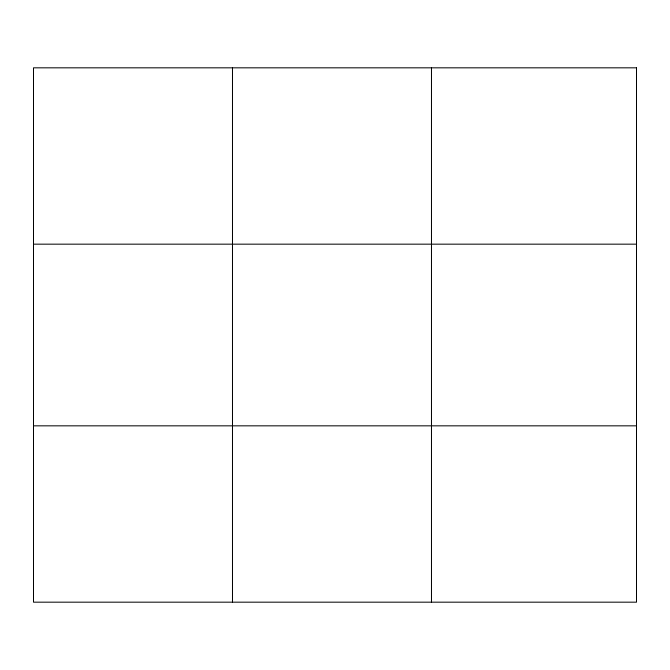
<?xml version="1.0" encoding="UTF-8"?>
<svg xmlns="http://www.w3.org/2000/svg" width="670" height="670" viewBox="0 0 670 670"><rect width="100%" height="100%" fill="white"/><g stroke="black" fill="none" stroke-linecap="round" stroke-linejoin="round"><path stroke-width="1" d="M232.49 602.171L232.49 67.829M431.48 602.171L431.48 67.829M33.5 244.165L636.5 244.165M33.5 425.835L636.5 425.835M636.5 67.829L636.5 602.171L33.5 602.171L33.5 67.829L636.5 67.829"/></g></svg>
